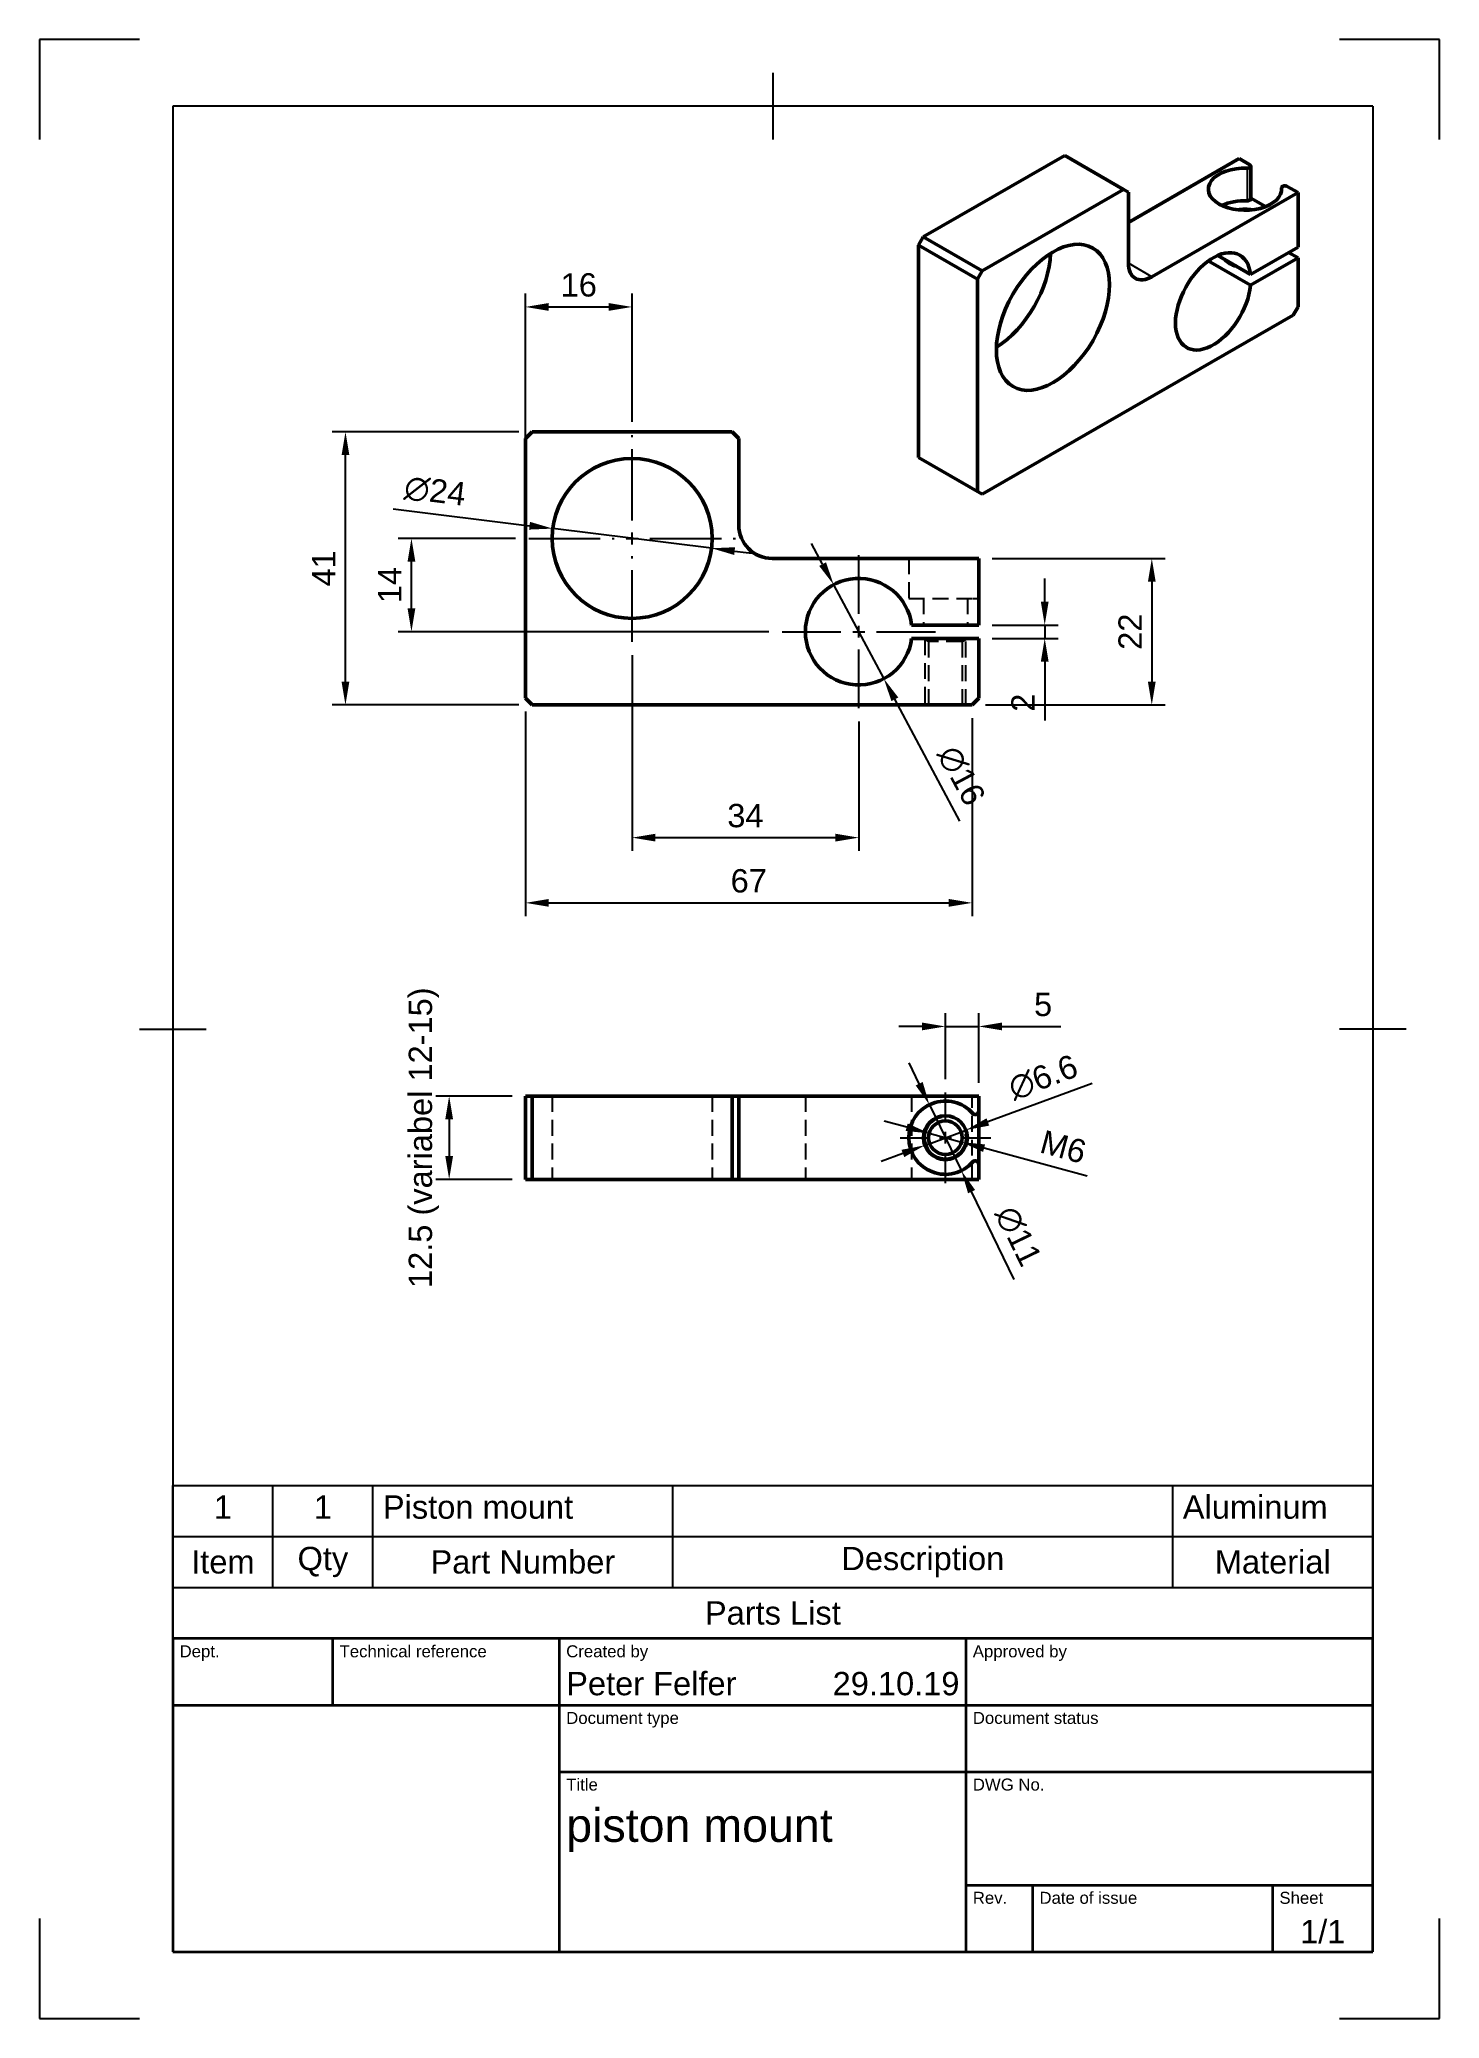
# Model space of a CAD drawing. Header units: millimetres. Extents: x 0 to 210, y 0 to 297.
import ezdxf
from ezdxf.enums import TextEntityAlignment as Align

# ---------------------------------------------------------------- set-up
doc = ezdxf.new("R2010")
doc.units = ezdxf.units.MM
doc.header["$LTSCALE"] = 0.75
doc.linetypes.add('CENTER2', pattern=[28.575, 19.05, -3.175, 3.175, -3.175])
doc.linetypes.add('HIDDEN2', pattern=[4.7625, 3.175, -1.5875])
for name, color, linetype, lineweight in [('Border', 7, 'Continuous', 25), ('FD_Dimensions', 7, 'Continuous', 25), ('Hidden', 7, 'HIDDEN2', 25), ('Hidden Narrow', 7, 'HIDDEN2', 25), ('Parts Lists', 7, 'Continuous', 25), ('Smart Centers', 7, 'CENTER2', 25), ('TitleBlock', 7, 'Continuous', 35), ('Visible', 7, 'Continuous', 50), ('Visible Narrow', 7, 'Continuous', 25)]:
    doc.layers.add(name, color=color, linetype=linetype, lineweight=lineweight)
doc.styles.add('FusionTitle', font='')
doc.styles.get("Standard").update_dxf_attribs({"font": 'arial.ttf'})
doc.styles.get('FusionTitle').set_extended_font_data('Arial Unicode MS')
doc.dimstyles.new('Dim-ISO-25', dxfattribs={"dimtxt": 3.5, "dimasz": 3.5, "dimexe": 2, "dimexo": 2, "dimgap": 1.5, "dimtad": 1, "dimzin": 12, "dimdsep": 46, "dimtxsty": 'Standard', "dimcen": 0, "dimazin": 3, "dimtp": 0.1, "dimtm": 0.1, "dimtfac": 0.714, "dimtmove": 0, "dimatfit": 3, "dimfxl": 1, "dimtzin": 12, "dimarcsym": 0})

# ---------------------------------------------------------------- blocks, each defined once
blk = doc.blocks.new('ISO_A4(P)_SHEET')
at = {"layer": 'Border'}
for p, q in [((15, 297), (0, 297)), ((0, 297), (0, 282)), ((210, 297), (195, 297)), ((210, 282), (210, 297)), ((110, 292), (110, 282)), ((200, 287), (20, 287)), ((20, 287), (20, 10)), ((200, 287), (200, 10)), ((15, 148.5), (25, 148.5)), ((205, 148.5), (195, 148.5)), ((0, 15), (0, 0)), ((210, 0), (210, 15)), ((20, 10), (200, 10)), ((0, 0), (15, 0)), ((195, 0), (210, 0))]:
    blk.add_line(p, q, dxfattribs=at)
blk = doc.blocks.new('ISO_TITLEBLOCK')
at = {"layer": 'TitleBlock'}
for p, q in [((0, 47), (-180, 47)), ((-180, 47), (-180, 0)), ((-156, 37), (-156, 47)), ((-122, 0), (-122, 47)), ((-61, 0), (-61, 47)), ((0, 0), (0, 47)), ((-180, 37), (0, 37)), ((-122, 27), (0, 27)), ((-61, 10), (0, 10)), ((-51, 0), (-51, 10)), ((-15, 0), (-15, 10)), ((-180, 0), (0, 0))]:
    blk.add_line(p, q, dxfattribs=at)
at = {"layer": 'TitleBlock', "style": 'FusionTitle'}
for s, p in [('Dept.', (-179, 46)), ('Technical reference', (-155, 46)), ('Created by', (-121, 46)), ('Approved by', (-60, 46)), ('Document type', (-121, 36)), ('Document status', (-60, 36)), ('Title', (-121, 26)), ('DWG No.', (-60, 26)), ('Rev.', (-60, 9)), ('Date of issue', (-50, 9)), ('Sheet', (-14, 9))]:
    blk.add_text(s, height=1.8, dxfattribs=at).set_placement(p, align=Align.TOP_LEFT)
for tag, p, height in [('DEPT', (-179, 38.5), 3.5), ('TECHNICAL_REFERENCE', (-155, 38.5), 3.5), ('CREATED_BY', (-121, 38.5), 3.5), ('APPROVED_BY', (-60, 38.5), 3.5), ('DOCUMENT_TYPE', (-121, 28.5), 3.5), ('DOCUMENT_STATUS', (-60, 28.5), 3.5), ('TITLE_1', (-121, 16.5), 5), ('TITLE_2', (-121, 9), 5), ('TITLE_3', (-121, 1.5), 5), ('DATE_OF_ISSUE', (-50, 1.5), 3.5)]:
    blk.add_attdef(tag, p, '', height=height, dxfattribs=at)
for tag, p in [('CREATED_DATE', (-62, 38.5)), ('APPROVED_DATE', (-1, 38.5))]:
    blk.add_attdef(tag, text='', height=3.5, dxfattribs=at).set_placement(p, align=Align.RIGHT)
for tag, height, p in [('DRAWING_NUMBER', 5, (-30.5, 16.6)), ('REV', 3.5, (-56, 3.1)), ('SHEET', 3.5, (-7.5, 3.1))]:
    blk.add_attdef(tag, text='', height=height, dxfattribs=at).set_placement(p, align=Align.MIDDLE)
blk = doc.blocks.new('*U6')
at = {"layer": 'Smart Centers', "color": 0, "ltscale": 0.75, "transparency": 16777216}
for p, q in [((0, 2.678906), (0, 15.5)), ((-15.5, 0), (-2.678906, 0)), ((2.678906, 0), (15.5, 0)), ((0, -15.5), (0, -2.678906))]:
    blk.add_line(p, q, dxfattribs=at)
at = {"layer": 'Smart Centers', "color": 0, "linetype": 'Continuous', "ltscale": 0.75, "transparency": 16777216}
for p, q in [((-0.892969, 0), (0.892969, 0)), ((0, -0.892969), (0, 0.892969))]:
    blk.add_line(p, q, dxfattribs=at)
blk = doc.blocks.new('*U7')
at = {"layer": 'Smart Centers', "color": 0, "ltscale": 0.75, "transparency": 16777216}
for p, q in [((0, 2.678906), (0, 11.5)), ((-11.5, 0), (-2.678906, 0)), ((2.678906, 0), (11.5, 0)), ((0, -11.5), (0, -2.678906))]:
    blk.add_line(p, q, dxfattribs=at)
at = {"layer": 'Smart Centers', "color": 0, "linetype": 'Continuous', "ltscale": 0.75, "transparency": 16777216}
for p, q in [((-0.892969, 0), (0.892969, 0)), ((0, -0.892969), (0, 0.892969))]:
    blk.add_line(p, q, dxfattribs=at)
blk = doc.blocks.new('*D24')
at = {"layer": 'Defpoints', "color": 0, "transparency": 16777216}
for p in [(76.977921, 223.605903), (100.79594, 220.655995)]:
    blk.add_point(p, dxfattribs=at)
at = {"layer": 'FD_Dimensions', "lineweight": -2, "transparency": 16777216}
for p, q in [((53.051541, 226.569231), (73.50446, 224.036098)), ((100.79594, 220.655995), (76.977921, 223.605903)), ((104.269401, 220.225801), (107.742863, 219.795606))]:
    blk.add_line(p, q, dxfattribs=at)
at = {"layer": 'FD_Dimensions', "transparency": 16777216}
for points in [[(73.576159, 224.615008), (73.432761, 223.457187), (76.977921, 223.605903)], [(104.341101, 220.804711), (104.197702, 219.64689), (100.79594, 220.655995)]]:
    blk.add_solid(points, dxfattribs=at)
at = {"layer": 'FD_Dimensions', "color": 0, "transparency": 16777216, "insert": (59.326472, 229.202822), "char_height": 3.5, "attachment_point": 5, "rotation": 352.93974675}
blk.add_mtext('∅24', dxfattribs=at)
blk = doc.blocks.new('*D25')
at = {"layer": 'Defpoints', "color": 0, "transparency": 16777216}
for p in [(119.118646, 215.187863), (126.655216, 201.074036)]:
    blk.add_point(p, dxfattribs=at)
at = {"layer": 'FD_Dimensions', "color": 0, "lineweight": -2, "transparency": 16777216}
for p, q in [((117.470021, 218.275262), (115.821396, 221.362662)), ((119.118646, 215.187863), (126.655216, 201.074036)), ((138.065894, 179.705118), (128.30384, 197.986636))]:
    blk.add_line(p, q, dxfattribs=at)
at = {"layer": 'FD_Dimensions', "color": 0, "transparency": 16777216}
for points in [[(117.984588, 218.550033), (116.955454, 218.000492), (119.118646, 215.187863)], [(128.818407, 198.261407), (127.789274, 197.711865), (126.655216, 201.074036)]]:
    blk.add_solid(points, dxfattribs=at)
at = {"layer": 'FD_Dimensions', "color": 0, "transparency": 16777216, "insert": (138.268113, 186.51248), "char_height": 3.5, "attachment_point": 5, "rotation": 298.10156623}
blk.add_mtext('∅16', dxfattribs=at)
blk = doc.blocks.new('*D26')
at = {"layer": 'Defpoints', "color": 0, "transparency": 16777216}
for p in [(88.886931, 206.630949), (122.886931, 196.630949), (122.886931, 177.220719)]:
    blk.add_point(p, dxfattribs=at)
at = {"layer": 'FD_Dimensions', "lineweight": -2, "transparency": 16777216}
for p, q in [((88.886931, 204.630949), (88.886931, 175.220719)), ((122.886931, 194.630949), (122.886931, 175.220719)), ((92.386931, 177.220719), (119.386931, 177.220719))]:
    blk.add_line(p, q, dxfattribs=at)
at = {"layer": 'FD_Dimensions', "transparency": 16777216}
for points in [[(92.386931, 177.804052), (92.386931, 176.637385), (88.886931, 177.220719)], [(119.386931, 177.804052), (119.386931, 176.637385), (122.886931, 177.220719)]]:
    blk.add_solid(points, dxfattribs=at)
at = {"layer": 'FD_Dimensions', "color": 0, "transparency": 16777216, "insert": (105.886931, 180.508918), "char_height": 3.5, "attachment_point": 5}
blk.add_mtext('34', dxfattribs=at)
blk = doc.blocks.new('*D27')
at = {"layer": 'Defpoints', "color": 0, "transparency": 16777216}
for p in [(140.886931, 219.130949), (139.886931, 197.130949), (166.853679, 197.130949)]:
    blk.add_point(p, dxfattribs=at)
at = {"layer": 'FD_Dimensions', "lineweight": -2, "transparency": 16777216}
for p, q in [((142.886931, 219.130949), (168.853679, 219.130949)), ((166.853679, 215.630949), (166.853679, 200.630949)), ((141.886931, 197.130949), (168.853679, 197.130949))]:
    blk.add_line(p, q, dxfattribs=at)
at = {"layer": 'FD_Dimensions', "transparency": 16777216}
for points in [[(166.270346, 215.630949), (167.437012, 215.630949), (166.853679, 219.130949)], [(166.270346, 200.630949), (167.437012, 200.630949), (166.853679, 197.130949)]]:
    blk.add_solid(points, dxfattribs=at)
at = {"layer": 'FD_Dimensions', "color": 0, "transparency": 16777216, "insert": (163.596517, 208.130949), "char_height": 3.5, "attachment_point": 5, "rotation": 90}
blk.add_mtext('22', dxfattribs=at)
blk = doc.blocks.new('*D28')
at = {"layer": 'Defpoints', "color": 0, "transparency": 16777216}
for p in [(140.886931, 209.130949), (140.886931, 207.130949), (150.786426, 207.130949)]:
    blk.add_point(p, dxfattribs=at)
at = {"layer": 'FD_Dimensions', "lineweight": -2, "transparency": 16777216}
for p, q in [((150.786426, 212.630949), (150.786426, 216.130949)), ((142.886931, 209.130949), (152.786426, 209.130949)), ((150.786426, 209.130949), (150.786426, 207.130949)), ((142.886931, 207.130949), (152.786426, 207.130949)), ((150.786426, 203.630949), (150.786426, 194.812736))]:
    blk.add_line(p, q, dxfattribs=at)
at = {"layer": 'FD_Dimensions', "transparency": 16777216}
for points in [[(150.203092, 212.630949), (151.369759, 212.630949), (150.786426, 209.130949)], [(150.203092, 203.630949), (151.369759, 203.630949), (150.786426, 207.130949)]]:
    blk.add_solid(points, dxfattribs=at)
at = {"layer": 'FD_Dimensions', "color": 0, "transparency": 16777216, "insert": (147.529263, 197.471843), "char_height": 3.5, "attachment_point": 5, "rotation": 90}
blk.add_mtext('2', dxfattribs=at)
blk = doc.blocks.new('*D29')
at = {"layer": 'Defpoints', "color": 0, "transparency": 16777216}
for p in [(88.886931, 256.871282), (88.886931, 237.630949), (72.886931, 198.130949)]:
    blk.add_point(p, dxfattribs=at)
at = {"layer": 'FD_Dimensions', "lineweight": -2, "transparency": 16777216}
for p, q in [((72.886931, 200.130949), (72.886931, 258.871282)), ((88.886931, 239.630949), (88.886931, 258.871282)), ((76.386931, 256.871282), (85.386931, 256.871282))]:
    blk.add_line(p, q, dxfattribs=at)
at = {"layer": 'FD_Dimensions', "transparency": 16777216}
for points in [[(76.386931, 257.454616), (76.386931, 256.287949), (72.886931, 256.871282)], [(85.386931, 257.454616), (85.386931, 256.287949), (88.886931, 256.871282)]]:
    blk.add_solid(points, dxfattribs=at)
at = {"layer": 'FD_Dimensions', "color": 0, "transparency": 16777216, "insert": (80.886931, 260.158288), "char_height": 3.5, "attachment_point": 5}
blk.add_mtext('16', dxfattribs=at)
blk = doc.blocks.new('*D30')
at = {"layer": 'Defpoints', "color": 0, "transparency": 16777216}
for p in [(72.886931, 198.130949), (139.886931, 197.130949), (139.886931, 167.432464)]:
    blk.add_point(p, dxfattribs=at)
at = {"layer": 'FD_Dimensions', "lineweight": -2, "transparency": 16777216}
for p, q in [((72.886931, 196.130949), (72.886931, 165.432464)), ((139.886931, 195.130949), (139.886931, 165.432464)), ((76.386931, 167.432464), (136.386931, 167.432464))]:
    blk.add_line(p, q, dxfattribs=at)
at = {"layer": 'FD_Dimensions', "transparency": 16777216}
for points in [[(76.386931, 168.015798), (76.386931, 166.849131), (72.886931, 167.432464)], [(136.386931, 168.015798), (136.386931, 166.849131), (139.886931, 167.432464)]]:
    blk.add_solid(points, dxfattribs=at)
at = {"layer": 'FD_Dimensions', "color": 0, "transparency": 16777216, "insert": (106.386931, 170.71947), "char_height": 3.5, "attachment_point": 5}
blk.add_mtext('67', dxfattribs=at)
blk = doc.blocks.new('*D31')
at = {"layer": 'Defpoints', "color": 0, "transparency": 16777216}
for p in [(133.48655, 137.134023), (138.287312, 127.236918)]:
    blk.add_point(p, dxfattribs=at)
at = {"layer": 'FD_Dimensions', "color": 0, "lineweight": -2, "transparency": 16777216}
for p, q in [((131.959035, 140.283102), (130.43152, 143.432181)), ((133.48655, 137.134023), (138.287312, 127.236918)), ((146.206812, 110.910315), (139.814827, 124.087839))]:
    blk.add_line(p, q, dxfattribs=at)
at = {"layer": 'FD_Dimensions', "color": 0, "transparency": 16777216}
for points in [[(132.483882, 140.537688), (131.434189, 140.028516), (133.48655, 137.134023)], [(140.339673, 124.342425), (139.28998, 123.833253), (138.287312, 127.236918)]]:
    blk.add_solid(points, dxfattribs=at)
at = {"layer": 'FD_Dimensions', "color": 0, "transparency": 16777216, "insert": (146.820088, 117.401815), "char_height": 3.5, "attachment_point": 5, "rotation": 295.87650699}
blk.add_mtext('∅11', dxfattribs=at)
blk = doc.blocks.new('*D32')
at = {"layer": 'Defpoints', "color": 0, "transparency": 16777216}
for p in [(132.792537, 131.038856), (138.981325, 133.332085)]:
    blk.add_point(p, dxfattribs=at)
at = {"layer": 'FD_Dimensions', "color": 0, "lineweight": -2, "transparency": 16777216}
for p, q in [((157.901852, 140.343005), (142.263258, 134.548191)), ((132.792537, 131.038856), (138.981325, 133.332085)), ((129.510604, 129.822749), (126.22867, 128.606643))]:
    blk.add_line(p, q, dxfattribs=at)
at = {"layer": 'FD_Dimensions', "color": 0, "transparency": 16777216}
for points in [[(142.060574, 135.09518), (142.465943, 134.001202), (138.981325, 133.332085)], [(129.307919, 130.369738), (129.713288, 129.275761), (132.792537, 131.038856)]]:
    blk.add_solid(points, dxfattribs=at)
at = {"layer": 'FD_Dimensions', "color": 0, "transparency": 16777216, "insert": (150.547411, 141.227647), "char_height": 3.5, "attachment_point": 5, "rotation": 20.33197824}
blk.add_mtext('∅6.6', dxfattribs=at)
blk = doc.blocks.new('*D33')
at = {"layer": 'Defpoints', "color": 0, "transparency": 16777216}
for p in [(133.456956, 132.843519), (138.316906, 131.527421)]:
    blk.add_point(p, dxfattribs=at)
at = {"layer": 'FD_Dimensions', "color": 0, "lineweight": -2, "transparency": 16777216}
for p, q in [((130.07864, 133.758384), (126.700323, 134.673249)), ((133.456956, 132.843519), (138.316906, 131.527421)), ((157.162823, 126.423855), (141.695222, 130.612557))]:
    blk.add_line(p, q, dxfattribs=at)
at = {"layer": 'FD_Dimensions', "color": 0, "transparency": 16777216}
for points in [[(130.231117, 134.321437), (129.926162, 133.195331), (133.456956, 132.843519)], [(141.8477, 131.175609), (141.542745, 130.049504), (138.316906, 131.527421)]]:
    blk.add_solid(points, dxfattribs=at)
at = {"layer": 'FD_Dimensions', "color": 0, "transparency": 16777216, "insert": (153.579536, 130.799626), "char_height": 3.5, "attachment_point": 5, "rotation": 344.84744012}
blk.add_mtext('M6', dxfattribs=at)
blk = doc.blocks.new('*U18')
at = {"layer": 'Smart Centers', "color": 0, "ltscale": 0.75, "transparency": 16777216}
for p, q in [((0, 2.678906), (0, 6.8)), ((-6.8, 0), (-2.678906, 0)), ((2.678906, 0), (6.8, 0)), ((0, -6.8), (0, -2.678906))]:
    blk.add_line(p, q, dxfattribs=at)
at = {"layer": 'Smart Centers', "color": 0, "linetype": 'Continuous', "ltscale": 0.75, "transparency": 16777216}
for p, q in [((-0.892969, 0), (0.892969, 0)), ((0, -0.892969), (0, 0.892969))]:
    blk.add_line(p, q, dxfattribs=at)
blk = doc.blocks.new('*D34')
at = {"layer": 'Defpoints', "color": 0, "transparency": 16777216}
for p in [(140.886931, 148.884965), (135.886931, 138.98547), (140.886931, 138.43547)]:
    blk.add_point(p, dxfattribs=at)
at = {"layer": 'FD_Dimensions', "color": 0, "lineweight": -2, "transparency": 16777216}
for p, q in [((132.386931, 148.884965), (128.886931, 148.884965)), ((135.886931, 140.98547), (135.886931, 150.884965)), ((135.886931, 148.884965), (140.886931, 148.884965)), ((140.886931, 140.43547), (140.886931, 150.884965)), ((144.386931, 148.884965), (153.207531, 148.884965))]:
    blk.add_line(p, q, dxfattribs=at)
at = {"layer": 'FD_Dimensions', "color": 0, "transparency": 16777216}
for points in [[(132.386931, 149.468299), (132.386931, 148.301632), (135.886931, 148.884965)], [(144.386931, 149.468299), (144.386931, 148.301632), (140.886931, 148.884965)]]:
    blk.add_solid(points, dxfattribs=at)
at = {"layer": 'FD_Dimensions', "color": 0, "transparency": 16777216, "insert": (150.547231, 152.164808), "char_height": 3.5, "attachment_point": 5}
blk.add_mtext('5', dxfattribs=at)
blk = doc.blocks.new('*T20')
at = {"layer": 'Parts Lists', "color": 0, "linetype": 'ByBlock', "lineweight": -2, "transparency": 16777216}
for p, q in [((0, 23), (180, 23)), ((0, 0), (0, 23)), ((15, 7.666667), (15, 23)), ((30, 7.666667), (30, 23)), ((75, 7.666667), (75, 23)), ((150, 7.666667), (150, 23)), ((180, 0), (180, 23)), ((0, 15.333333), (180, 15.333333)), ((0, 7.666667), (180, 7.666667)), ((0, 0), (180, 0))]:
    blk.add_line(p, q, dxfattribs=at)
at = {"layer": 'Parts Lists', "color": 0, "transparency": 16777216, "char_height": 3.5}
for s, insert, width, attachment_point in [('1', (7.5, 21.5), 12, 2), ('1', (22.5, 21.5), 12, 2), ('Piston mount', (31.5, 21.5), 42, 1), ('Aluminum', (151.5, 21.5), 27, 1), ('Item', (7.5, 11.5), 12, 5), ('Qty', (22.5, 11.5), 12, 5), ('Part Number', (52.5, 11.5), 42, 5), ('Description', (112.5, 11.5), 72, 5), ('Material', (165, 11.5), 27, 5), ('Parts List', (90, 3.833333), 177, 5)]:
    blk.add_mtext(s, dxfattribs=dict(at, insert=insert, width=width, attachment_point=attachment_point))
blk = doc.blocks.new('*D35')
at = {"layer": 'Defpoints', "color": 0, "transparency": 16777216}
for p in [(45.886617, 238.130949), (73.886931, 238.130949), (73.886931, 197.130949)]:
    blk.add_point(p, dxfattribs=at)
at = {"layer": 'FD_Dimensions', "color": 0, "lineweight": -2, "transparency": 16777216}
for p, q in [((71.886931, 238.130949), (43.886617, 238.130949)), ((45.886617, 200.630949), (45.886617, 234.630949)), ((71.886931, 197.130949), (43.886617, 197.130949))]:
    blk.add_line(p, q, dxfattribs=at)
at = {"layer": 'FD_Dimensions', "color": 0, "transparency": 16777216}
for points in [[(45.303283, 234.630949), (46.46995, 234.630949), (45.886617, 238.130949)], [(45.303283, 200.630949), (46.46995, 200.630949), (45.886617, 197.130949)]]:
    blk.add_solid(points, dxfattribs=at)
at = {"layer": 'FD_Dimensions', "color": 0, "transparency": 16777216, "insert": (42.629454, 217.630949), "char_height": 3.5, "attachment_point": 5, "rotation": 90}
blk.add_mtext('41', dxfattribs=at)
blk = doc.blocks.new('*D36')
at = {"layer": 'Defpoints', "color": 0, "transparency": 16777216}
for p in [(55.786838, 222.130949), (73.386931, 222.130949), (111.386931, 208.130949)]:
    blk.add_point(p, dxfattribs=at)
at = {"layer": 'FD_Dimensions', "lineweight": -2, "transparency": 16777216}
for p, q in [((71.386931, 222.130949), (53.786838, 222.130949)), ((55.786838, 211.630949), (55.786838, 218.630949)), ((109.386931, 208.130949), (53.786838, 208.130949))]:
    blk.add_line(p, q, dxfattribs=at)
at = {"layer": 'FD_Dimensions', "transparency": 16777216}
for points in [[(55.203505, 218.630949), (56.370172, 218.630949), (55.786838, 222.130949)], [(55.203505, 211.630949), (56.370172, 211.630949), (55.786838, 208.130949)]]:
    blk.add_solid(points, dxfattribs=at)
at = {"layer": 'FD_Dimensions', "color": 0, "transparency": 16777216, "insert": (52.529676, 215.130949), "char_height": 3.5, "attachment_point": 5, "rotation": 90}
blk.add_mtext('14', dxfattribs=at)
blk = doc.blocks.new('*D37')
at = {"layer": 'Defpoints', "color": 0, "transparency": 16777216}
for p in [(72.886931, 138.43547), (61.443772, 125.93547), (72.886931, 125.93547)]:
    blk.add_point(p, dxfattribs=at)
at = {"layer": 'FD_Dimensions', "color": 0, "lineweight": -2, "transparency": 16777216}
for p, q in [((70.886931, 138.43547), (59.443772, 138.43547)), ((61.443772, 134.93547), (61.443772, 129.43547)), ((70.886931, 125.93547), (59.443772, 125.93547))]:
    blk.add_line(p, q, dxfattribs=at)
at = {"layer": 'FD_Dimensions', "color": 0, "transparency": 16777216}
for points in [[(60.860439, 134.93547), (62.027105, 134.93547), (61.443772, 138.43547)], [(60.860439, 129.43547), (62.027105, 129.43547), (61.443772, 125.93547)]]:
    blk.add_solid(points, dxfattribs=at)
at = {"layer": 'FD_Dimensions', "color": 0, "transparency": 16777216, "insert": (57.649434, 132.18547), "char_height": 3.5, "attachment_point": 5, "rotation": 90}
blk.add_mtext('12.5 (variabel 12-15)', dxfattribs=at)

msp = doc.modelspace()

# ---------------------------------------------------------------- linework, layer by layer
at = {"layer": 'Hidden'}
for p, q in [((130.386931, 219.130949), (130.386931, 213.130949)), ((130.386931, 213.130949), (140.011931, 213.130949)), ((132.586931, 213.130949), (132.586931, 209.130949)), ((139.186931, 213.130949), (139.186931, 209.130949)), ((140.011931, 213.130949), (140.886931, 213.130949)), ((133.369431, 206.660776), (132.586931, 207.130949)), ((138.404431, 206.660776), (133.369431, 206.660776)), ((133.369431, 206.660776), (133.369431, 197.130949)), ((138.404431, 206.660776), (139.186931, 207.130949)), ((138.404431, 206.660776), (138.404431, 197.130949))]:
    msp.add_line(p, q, dxfattribs=at)
at = {"layer": 'Hidden', "extrusion": (-1e-16, -1, 2.967e-13)}
for p, q in [((76.886931, 138.43547), (76.886931, 125.93547)), ((100.886931, 138.43547), (100.886931, 125.93547)), ((114.886931, 138.43547), (114.886931, 125.93547)), ((130.824185, 138.43547), (130.824185, 125.93547)), ((139.886931, 125.93547), (139.886931, 138.43547))]:
    msp.add_line(p, q, dxfattribs=at)
at = {"layer": 'Hidden Narrow'}
for p, q in [((132.813431, 206.994854), (132.813431, 197.130949)), ((138.960431, 197.130949), (138.960431, 206.994854))]:
    msp.add_line(p, q, dxfattribs=at)
at = {"layer": 'Visible', "extrusion": (0.707107, -0.407196, 0.578093)}
for p, q in [((132.575709, 267.378822), (153.788913, 279.594694)), ((153.788913, 279.594694), (162.627748, 274.504747)), ((163.334854, 269.558441), (179.951864, 279.12754)), ((179.951864, 279.12754), (181.565038, 278.198575)), ((181.711485, 277.994977), (181.711485, 273.089694)), ((162.627748, 274.504747), (141.414544, 262.288876)), ((162.627748, 274.504747), (163.334854, 274.094396)), ((163.334854, 263.466283), (163.334854, 274.094396)), ((188.790698, 274.037593), (166.870388, 261.414526)), ((186.323971, 274.339436), (186.323971, 274.762961)), ((187.177524, 274.966559), (188.790698, 274.037593)), ((188.790698, 265.862122), (188.790698, 274.037593)), ((181.711485, 273.208959), (183.933389, 271.929449)), ((132.575709, 267.378822), (131.868603, 266.15408)), ((141.414544, 262.288876), (132.575709, 267.378822)), ((131.868603, 234.269742), (131.868603, 266.15408)), ((131.868603, 266.15408), (140.707437, 261.064133)), ((176.748172, 264.601938), (181.675262, 261.764615)), ((181.675262, 261.764615), (188.790698, 265.862122)), ((187.371005, 265.044575), (188.790698, 264.227028)), ((140.707437, 261.064133), (141.414544, 262.288876)), ((181.675262, 260.129521), (175.333969, 263.781229)), ((188.790698, 264.227028), (181.675262, 260.129521)), ((188.790698, 256.869104), (188.790698, 264.227028)), ((140.707437, 261.064133), (140.707437, 229.179795)), ((141.414544, 228.769444), (188.083592, 255.644361)), ((188.790698, 256.869104), (188.083592, 255.644361)), ((131.868603, 234.269742), (132.575709, 233.85939)), ((140.707437, 229.179795), (131.868603, 234.269742)), ((132.575709, 233.85939), (141.414544, 228.769444)), ((141.414544, 228.769444), (140.707437, 229.179795))]:
    msp.add_line(p, q, dxfattribs=at)
at = {"layer": 'Visible'}
for p, q in [((72.886931, 237.130949), (73.886931, 238.130949)), ((103.886931, 238.130949), (73.886931, 238.130949)), ((103.886931, 238.130949), (104.886931, 237.130949)), ((72.886931, 237.130949), (72.886931, 198.130949)), ((104.886931, 224.130949), (104.886931, 237.130949)), ((140.886931, 219.130949), (109.886931, 219.130949)), ((140.886931, 209.130949), (140.886931, 219.130949)), ((130.824185, 209.130949), (140.886931, 209.130949)), ((140.886931, 207.130949), (130.824185, 207.130949)), ((140.886931, 198.130949), (140.886931, 207.130949)), ((73.886931, 197.130949), (72.886931, 198.130949)), ((73.886931, 197.130949), (139.886931, 197.130949)), ((140.886931, 198.130949), (139.886931, 197.130949))]:
    msp.add_line(p, q, dxfattribs=at)
at = {"layer": 'Visible', "extrusion": (-1e-16, -1, 2.967e-13)}
for p, q in [((73.886931, 138.43547), (72.886931, 138.43547)), ((72.886931, 138.43547), (72.886931, 125.93547)), ((73.886931, 138.43547), (103.886931, 138.43547)), ((73.886931, 125.93547), (73.886931, 138.43547)), ((104.886931, 138.43547), (103.886931, 138.43547)), ((103.886931, 138.43547), (103.886931, 125.93547)), ((109.886931, 138.43547), (104.886931, 138.43547)), ((104.886931, 125.93547), (104.886931, 138.43547)), ((109.886931, 138.43547), (140.886931, 138.43547)), ((140.886931, 138.43547), (140.886931, 136.154097)), ((140.886931, 136.154097), (140.886931, 128.216843)), ((140.886931, 128.216843), (140.886931, 125.93547)), ((72.886931, 125.93547), (73.886931, 125.93547)), ((103.886931, 125.93547), (73.886931, 125.93547)), ((103.886931, 125.93547), (104.886931, 125.93547)), ((104.886931, 125.93547), (109.886931, 125.93547)), ((140.886931, 125.93547), (109.886931, 125.93547))]:
    msp.add_line(p, q, dxfattribs=at)
at = {"layer": 'Visible', "extrusion": (0, 0, -1)}
for centre, radius in [((-88.886931, 222.130949), 12), ((-135.886931, 132.18547), 3.3)]:
    msp.add_circle(centre, radius, dxfattribs=at)
at = {"layer": 'Visible'}
msp.add_circle((135.886931, 132.18547), 2.5175, dxfattribs=at)
msp.add_arc((109.886931, 224.130949), 5, 180, 270, dxfattribs=at)
at = {"layer": 'Visible', "extrusion": (0, 0, -1)}
for centre, radius, start, end in [((-122.886931, 208.130949), 8, 187.180756, 172.819244), ((-135.886931, 132.18547), 5.5, 221.409622, 138.590378), ((-140.386931, 136.154097), 0.5, 180, 318.590378), ((-140.386931, 128.216843), 0.5, 41.409622, 180)]:
    msp.add_arc(centre, radius, start, end, dxfattribs=at)
at = {"layer": 'Visible', "extrusion": (-2e-16, -5e-16, -1)}
for centre, major_axis, start_param, end_param in [((180.835747, 274.546588), (-5.5, 0), 3.078928738, 7.9166455496), ((180.835747, 269.641305), (5.5, 0), 4.0273245517, 4.775052896), ((181.211485, 273.089694), (-0.5, 0), 3.1415926536, 4.775052896)]:
    msp.add_ellipse(centre, major_axis=major_axis, ratio=0.575861701, start_param=start_param, end_param=end_param, dxfattribs=at)
at = {"layer": 'Visible', "extrusion": (-1e-16, -5e-16, -1)}
for centre, major_axis, ratio, start_param, end_param in [((181.211485, 277.994977), (-0.5, 0), 0.575861701, 2.3561944902, 4.775052896), ((186.823971, 274.762961), (-0.5, 0), 0.575861701, -0.0626639156, 2.3561944902), ((176.062776, 257.715052), (3.992258, 6.932667), 0.5780931159, 0.912659703, 6.9451893478)]:
    msp.add_ellipse(centre, major_axis=major_axis, ratio=ratio, start_param=start_param, end_param=end_param, dxfattribs=at)
at = {"layer": 'Visible', "extrusion": (-1e-16, -4e-16, -1)}
msp.add_ellipse((180.835747, 269.641305), major_axis=(-3.3, 0), ratio=0.575861701, start_param=1.2414940261, end_param=1.9000986275, dxfattribs=at)
at = {"layer": 'Visible', "extrusion": (-2e-16, -4e-16, -1)}
msp.add_ellipse((152.021146, 255.316058), major_axis=(5.988387, 10.399001), ratio=0.5780931159, start_param=1.5707963268, end_param=7.853981634, dxfattribs=at)
at = {"layer": 'Visible'}
for centre, major_axis, start_param, end_param in [((143.182311, 260.406004), (5.988387, 10.399001), 3.9674796555, 5.4572983053), ((166.870388, 265.502262), (2.495161, 4.332917), 2.3542607818, 3.9250571086)]:
    msp.add_ellipse(centre, major_axis=major_axis, ratio=0.5780931159, start_param=start_param, end_param=end_param, dxfattribs=at)
at = {"layer": 'Visible', "extrusion": (-2e-16, -1e-16, -1)}
msp.add_ellipse((180.835747, 264.736023), major_axis=(-3.3, 0), ratio=0.575861701, start_param=-1.1731632548, end_param=-0.397633072, dxfattribs=at)
at = {"layer": 'Visible Narrow', "extrusion": (0.707107, -0.407196, 0.578093)}
for p, q in [((181.180173, 277.707611), (181.180173, 272.802328)), ((186.324952, 274.348246), (186.324952, 274.74493)), ((166.870388, 261.414526), (163.334881, 263.45049))]:
    msp.add_line(p, q, dxfattribs=at)
at = {"layer": 'Visible Narrow'}
msp.add_arc((135.886931, 132.18547), 3.0735, 100, 10, dxfattribs=at)

# ---------------------------------------------------------------- block references
msp.add_blockref('*T20', (20, 57))
at = {"layer": 'Border'}
msp.add_blockref('ISO_A4(P)_SHEET', (0, 0), dxfattribs=at)
at = {"layer": 'Smart Centers', "ltscale": 0.75}
for name, p in [('*U6', (88.886931, 222.130949)), ('*U7', (122.886931, 208.130949)), ('*U18', (135.886931, 132.18547))]:
    msp.add_blockref(name, p, dxfattribs=at)
at = {"layer": 'TitleBlock'}
msp.add_blockref('ISO_TITLEBLOCK', (200, 10), dxfattribs=at).add_auto_attribs({'CREATED_DATE': '29.10.19', 'SHEET': '1/1', 'TITLE_1': 'piston mount', 'CREATED_BY': 'Peter Felfer'})

# ---------------------------------------------------------------- dimensions: what is measured, and where the dimension line sits
at = {"layer": 'FD_Dimensions'}
for base, p1, p2, angle, override, picture, middle in [((88.886931, 256.871282), (72.886931, 198.130949), (88.886931, 237.630949), 180, {"dimlfac": 1, "dimclrd": 256, "dimclre": 256}, '*D29', (80.886931, 260.158288)), ((45.886617, 238.130949), (73.886931, 197.130949), (73.886931, 238.130949), 90, {"dimlfac": 1}, '*D35', (42.629454, 217.630949)), ((55.786838, 222.130949), (111.386931, 208.130949), (73.386931, 222.130949), 90, {"dimlfac": 1, "dimclrd": 256, "dimclre": 256}, '*D36', (52.529676, 215.130949)), ((166.853679, 197.130949), (140.886931, 219.130949), (139.886931, 197.130949), 270, {"dimlfac": 1, "dimclrd": 256, "dimclre": 256}, '*D27', (163.596517, 208.130949)), ((122.886931, 177.220719), (88.886931, 206.630949), (122.886931, 196.630949), 180, {"dimlfac": 1, "dimclrd": 256, "dimclre": 256}, '*D26', (105.886931, 180.508918))]:
    dim = msp.add_linear_dim(base=base, p1=p1, p2=p2, angle=angle, dimstyle='Dim-ISO-25', override=override, dxfattribs=at)
    dim.commit()
    dim.dimension.update_dxf_attribs({"geometry": picture, "text_midpoint": middle})
for p1, p2, override, picture, middle in [((100.79594, 220.655995), (76.977921, 223.605903), {"dimlfac": 1, "dimclrd": 256, "dimclre": 256}, '*D24', (58.910426, 225.843597)), ((119.118646, 215.187863), (126.655216, 201.074036), {"dimlfac": 1}, '*D25', (135.282253, 184.918076)), ((133.48655, 137.134023), (138.287312, 127.236918), {"dimlfac": 1}, '*D31', (143.774577, 115.924538))]:
    dim = msp.add_diameter_dim_2p(p1=p1, p2=p2, dimstyle='Dim-ISO-25', override=override, dxfattribs=at)
    dim.commit()
    dim.dimension.update_dxf_attribs({"geometry": picture, "text_midpoint": middle, "dimtype": 163})
dim = msp.add_aligned_dim(p1=(140.886931, 209.130949), p2=(140.886931, 207.130949), distance=9.899495, dimstyle='Dim-ISO-25', override={"dimlfac": 1, "dimclrd": 256, "dimclre": 256}, dxfattribs=at)
dim.commit()
dim.dimension.update_dxf_attribs({"geometry": '*D28', "text_midpoint": (147.529263, 197.471843)})
for base, p1, p2, override, picture, middle in [((139.886931, 167.432464), (72.886931, 198.130949), (139.886931, 197.130949), {"dimlfac": 1, "dimclrd": 256, "dimclre": 256}, '*D30', (106.386931, 170.71947)), ((140.886931, 148.884965), (135.886931, 138.98547), (140.886931, 138.43547), {"dimlfac": 1}, '*D34', (150.547231, 152.164808))]:
    dim = msp.add_linear_dim(base=base, p1=p1, p2=p2, dimstyle='Dim-ISO-25', override=override, dxfattribs=at)
    dim.commit()
    dim.dimension.update_dxf_attribs({"geometry": picture, "text_midpoint": middle})
dim = msp.add_linear_dim(base=(61.443772, 125.93547), p1=(72.886931, 138.43547), p2=(72.886931, 125.93547), angle=270, text='<> (variabel 12-15)', dimstyle='Dim-ISO-25', override={"dimlfac": 1}, dxfattribs=at)
dim.commit()
dim.dimension.update_dxf_attribs({"geometry": '*D37', "text_midpoint": (61.443772, 132.18547), "dimtype": 161})
dim = msp.add_diameter_dim_2p(p1=(132.792537, 131.038856), p2=(138.981325, 133.332085), dimstyle='Dim-ISO-25', override={"dimlfac": 1}, dxfattribs=at)
dim.commit()
dim.dimension.update_dxf_attribs({"geometry": '*D32', "text_midpoint": (150.547411, 141.227647)})
dim = msp.add_diameter_dim_2p(p1=(133.456956, 132.843519), p2=(138.316906, 131.527421), text='M6', dimstyle='Dim-ISO-25', override={"dimlfac": 1}, dxfattribs=at)
dim.commit()
dim.dimension.update_dxf_attribs({"geometry": '*D33', "text_midpoint": (152.720346, 127.626899), "dimtype": 163})

doc.saveas('drawing.dxf')
